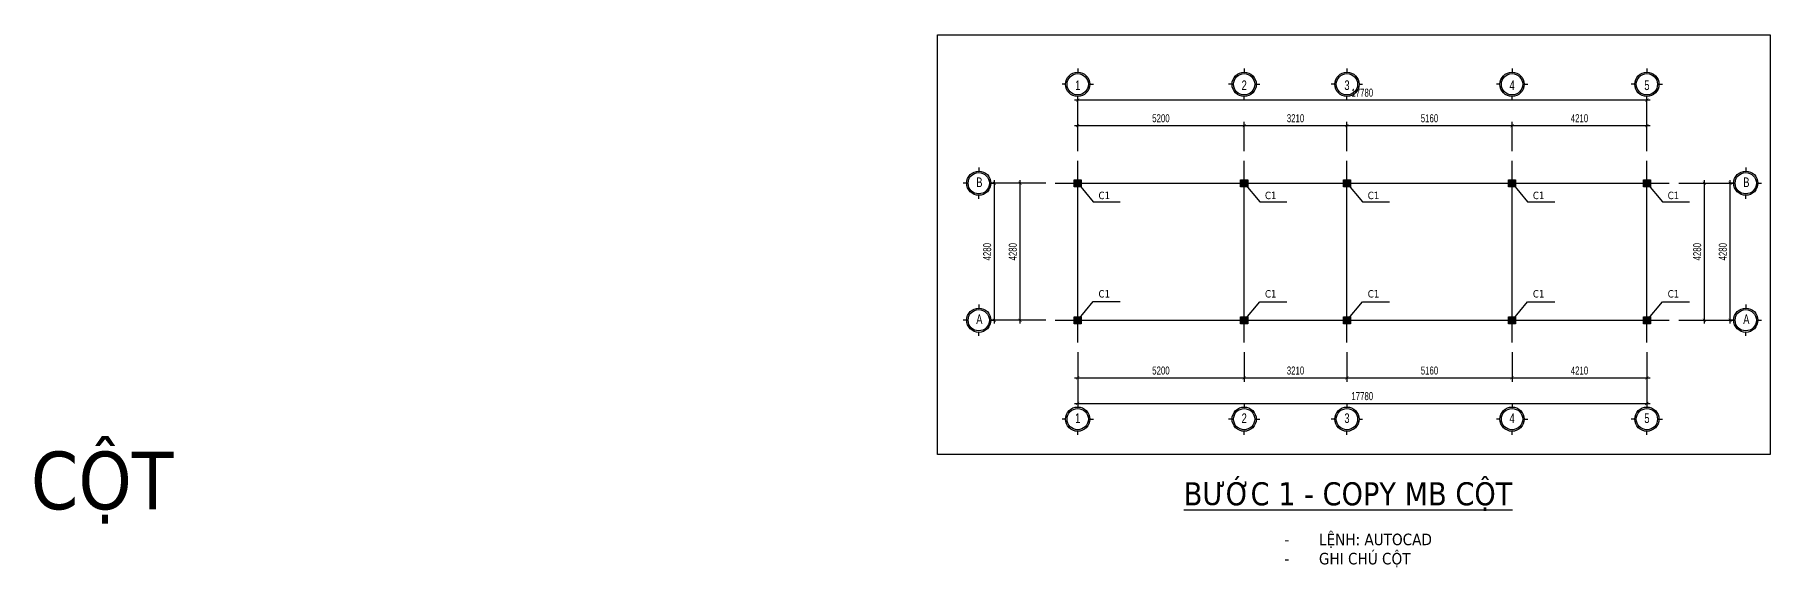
# Model space of a CAD drawing. Header units: inches. Extents: x 442278 to 842836, y -356313 to 59457.
# Drawn here: x 531249 to 585466, y -215713 to -199077 of the extents above; entities that cross this region are included whole.
import ezdxf

# ---------------------------------------------------------------- set-up
doc = ezdxf.new("R2010")
doc.units = ezdxf.units.IN
doc.header["$LTSCALE"] = 250
doc.header["$MEASUREMENT"] = 0
doc.linetypes.add('CENTER', pattern=[50.8, 31.75, -6.35, 6.35, -6.35])
for name, color, linetype in [('LA.BT', 7, 'Continuous'), ('LA.DIM', 251, 'Continuous'), ('LA.KHAC', 252, 'Continuous'), ('LA.TEXT', 60, 'Continuous'), ('LA.TRUC', 251, 'CENTER'), ('XDIT-BT', 7, 'Continuous'), ('XDIT-MANH', 252, 'Continuous')]:
    doc.layers.add(name, color=color, linetype=linetype)
doc.styles.add('AVANTH', font='')
doc.styles.add('S.STEXT', font='arial.ttf', dxfattribs={"width": 0.7})
doc.styles.get('AVANTH').set_extended_font_data('.VnAvantH')
doc.dimstyles.new('S.DIM100', dxfattribs={"dimtxt": 250, "dimasz": 100, "dimexe": 120, "dimexo": 0, "dimgap": 100, "dimtad": 1, "dimdec": 0, "dimzin": 13, "dimdsep": 46, "dimtxsty": 'S.STEXT', "dimblk": 'ARCHTICK', "dimblk1": 'ARCHTICK', "dimcen": 0, "dimdle": 100, "dimclrd": 251, "dimclre": 251, "dimclrt": 60, "dimadec": 0, "dimazin": 0, "dimtfac": 1, "dimtdec": 0, "dimtix": 1, "dimtmove": 2, "dimatfit": 3, "dimfxl": 1, "dimtolj": 1, "dimtzin": 13, "dimarcsym": 0})

# ---------------------------------------------------------------- blocks, each defined once
blk = doc.blocks.new('_ArchTick')
at = {"color": 0, "linetype": 'ByBlock', "const_width": 0.15}
blk.add_lwpolyline([(-0.5, -0.5), (0.5, 0.5)], dxfattribs=at)
blk = doc.blocks.new('*D865')
at = {"layer": 'DEFPOINTS', "color": 0, "transparency": 16777216}
for p in [(562030, -203716), (562830, -203716), (562830, -207996)]:
    blk.add_point(p, dxfattribs=at)
at = {"layer": 'LA.DIM', "color": 251, "lineweight": -2, "transparency": 16777216}
for p, q in [((562830, -203716), (561910, -203716)), ((562030, -208096), (562030, -203616)), ((562830, -207996), (561910, -207996))]:
    blk.add_line(p, q, dxfattribs=at)
at = {"layer": 'LA.DIM', "color": 251, "lineweight": -2, "transparency": 16777216, "xscale": 100, "yscale": 100, "zscale": 100}
for p, rotation in [((562030, -203716), 90), ((562030, -207996), 270)]:
    blk.add_blockref('_ArchTick', p, dxfattribs=dict(at, rotation=rotation))
at = {"layer": 'LA.DIM', "color": 60, "transparency": 16777216, "insert": (561803, -205856), "char_height": 250, "attachment_point": 5, "rotation": 90, "style": 'S.STEXT'}
blk.add_mtext('\\A1;4280', dxfattribs=at)
blk = doc.blocks.new('*D866')
at = {"layer": 'DEFPOINTS', "color": 0, "transparency": 16777216}
for p in [(561230, -203716), (562830, -203716), (562830, -207996)]:
    blk.add_point(p, dxfattribs=at)
at = {"layer": 'LA.DIM', "color": 251, "lineweight": -2, "transparency": 16777216}
for p, q in [((562830, -203716), (561110, -203716)), ((561230, -208096), (561230, -203616)), ((562830, -207996), (561110, -207996))]:
    blk.add_line(p, q, dxfattribs=at)
at = {"layer": 'LA.DIM', "color": 251, "lineweight": -2, "transparency": 16777216, "xscale": 100, "yscale": 100, "zscale": 100}
for p, rotation in [((561230, -203716), 90), ((561230, -207996), 270)]:
    blk.add_blockref('_ArchTick', p, dxfattribs=dict(at, rotation=rotation))
at = {"layer": 'LA.DIM', "color": 60, "transparency": 16777216, "insert": (561003, -205856), "char_height": 250, "attachment_point": 5, "rotation": 90, "style": 'S.STEXT'}
blk.add_mtext('\\A1;4280', dxfattribs=at)
blk = doc.blocks.new('*D867')
at = {"layer": 'DEFPOINTS', "color": 0, "transparency": 16777216}
for p in [(582610, -203716), (583410, -203716), (582610, -207996)]:
    blk.add_point(p, dxfattribs=at)
at = {"layer": 'LA.DIM', "color": 251, "lineweight": -2, "transparency": 16777216}
for p, q in [((582610, -203716), (583530, -203716)), ((583410, -208096), (583410, -203616)), ((582610, -207996), (583530, -207996))]:
    blk.add_line(p, q, dxfattribs=at)
at = {"layer": 'LA.DIM', "color": 251, "lineweight": -2, "transparency": 16777216, "xscale": 100, "yscale": 100, "zscale": 100}
for p, rotation in [((583410, -203716), 90), ((583410, -207996), 270)]:
    blk.add_blockref('_ArchTick', p, dxfattribs=dict(at, rotation=rotation))
at = {"layer": 'LA.DIM', "color": 60, "transparency": 16777216, "insert": (583183, -205856), "char_height": 250, "attachment_point": 5, "rotation": 90, "style": 'S.STEXT'}
blk.add_mtext('\\A1;4280', dxfattribs=at)
blk = doc.blocks.new('*D868')
at = {"layer": 'DEFPOINTS', "color": 0, "transparency": 16777216}
for p in [(582610, -203716), (584210, -203716), (582610, -207996)]:
    blk.add_point(p, dxfattribs=at)
at = {"layer": 'LA.DIM', "color": 251, "lineweight": -2, "transparency": 16777216}
for p, q in [((582610, -203716), (584330, -203716)), ((584210, -208096), (584210, -203616)), ((582610, -207996), (584330, -207996))]:
    blk.add_line(p, q, dxfattribs=at)
at = {"layer": 'LA.DIM', "color": 251, "lineweight": -2, "transparency": 16777216, "xscale": 100, "yscale": 100, "zscale": 100}
for p, rotation in [((584210, -203716), 90), ((584210, -207996), 270)]:
    blk.add_blockref('_ArchTick', p, dxfattribs=dict(at, rotation=rotation))
at = {"layer": 'LA.DIM', "color": 60, "transparency": 16777216, "insert": (583983, -205856), "char_height": 250, "attachment_point": 5, "rotation": 90, "style": 'S.STEXT'}
blk.add_mtext('\\A1;4280', dxfattribs=at)
blk = doc.blocks.new('*D869')
at = {"layer": 'DEFPOINTS', "color": 0, "transparency": 16777216}
for p in [(563830, -208996), (569030, -208996), (569030, -209796)]:
    blk.add_point(p, dxfattribs=at)
at = {"layer": 'LA.DIM', "color": 251, "lineweight": -2, "transparency": 16777216}
for p, q in [((563830, -208996), (563830, -209916)), ((569030, -208996), (569030, -209916)), ((563730, -209796), (569130, -209796))]:
    blk.add_line(p, q, dxfattribs=at)
at = {"layer": 'LA.DIM', "color": 251, "lineweight": -2, "transparency": 16777216, "xscale": 100, "yscale": 100, "zscale": 100, "rotation": 180}
blk.add_blockref('_ArchTick', (563830, -209796), dxfattribs=at)
at = {"layer": 'LA.DIM', "color": 251, "lineweight": -2, "transparency": 16777216, "xscale": 100, "yscale": 100, "zscale": 100}
blk.add_blockref('_ArchTick', (569030, -209796), dxfattribs=at)
at = {"layer": 'LA.DIM', "color": 60, "transparency": 16777216, "insert": (566430, -209568), "char_height": 250, "attachment_point": 5, "style": 'S.STEXT'}
blk.add_mtext('\\A1;5200', dxfattribs=at)
blk = doc.blocks.new('*D870')
at = {"layer": 'DEFPOINTS', "color": 0, "transparency": 16777216}
for p in [(563830, -208996), (581610, -208996), (581610, -210596)]:
    blk.add_point(p, dxfattribs=at)
at = {"layer": 'LA.DIM', "color": 251, "lineweight": -2, "transparency": 16777216}
for p, q in [((563830, -208996), (563830, -210716)), ((581610, -208996), (581610, -210716)), ((563730, -210596), (581710, -210596))]:
    blk.add_line(p, q, dxfattribs=at)
at = {"layer": 'LA.DIM', "color": 251, "lineweight": -2, "transparency": 16777216, "xscale": 100, "yscale": 100, "zscale": 100, "rotation": 180}
blk.add_blockref('_ArchTick', (563830, -210596), dxfattribs=at)
at = {"layer": 'LA.DIM', "color": 251, "lineweight": -2, "transparency": 16777216, "xscale": 100, "yscale": 100, "zscale": 100}
blk.add_blockref('_ArchTick', (581610, -210596), dxfattribs=at)
at = {"layer": 'LA.DIM', "color": 60, "transparency": 16777216, "insert": (572720, -210368), "char_height": 250, "attachment_point": 5, "style": 'S.STEXT'}
blk.add_mtext('\\A1;17780', dxfattribs=at)
blk = doc.blocks.new('*D871')
at = {"layer": 'DEFPOINTS', "color": 0, "transparency": 16777216}
for p in [(569030, -201916), (563830, -202716), (569030, -202716)]:
    blk.add_point(p, dxfattribs=at)
at = {"layer": 'LA.DIM', "color": 251, "lineweight": -2, "transparency": 16777216}
for p, q in [((563730, -201916), (569130, -201916)), ((563830, -202716), (563830, -201796)), ((569030, -202716), (569030, -201796))]:
    blk.add_line(p, q, dxfattribs=at)
at = {"layer": 'LA.DIM', "color": 251, "lineweight": -2, "transparency": 16777216, "xscale": 100, "yscale": 100, "zscale": 100, "rotation": 180}
blk.add_blockref('_ArchTick', (563830, -201916), dxfattribs=at)
at = {"layer": 'LA.DIM', "color": 251, "lineweight": -2, "transparency": 16777216, "xscale": 100, "yscale": 100, "zscale": 100}
blk.add_blockref('_ArchTick', (569030, -201916), dxfattribs=at)
at = {"layer": 'LA.DIM', "color": 60, "transparency": 16777216, "insert": (566430, -201688), "char_height": 250, "attachment_point": 5, "style": 'S.STEXT'}
blk.add_mtext('\\A1;5200', dxfattribs=at)
blk = doc.blocks.new('*D872')
at = {"layer": 'DEFPOINTS', "color": 0, "transparency": 16777216}
for p in [(581610, -201116), (563830, -202716), (581610, -202716)]:
    blk.add_point(p, dxfattribs=at)
at = {"layer": 'LA.DIM', "color": 251, "lineweight": -2, "transparency": 16777216}
for p, q in [((563730, -201116), (581710, -201116)), ((563830, -202716), (563830, -200996)), ((581610, -202716), (581610, -200996))]:
    blk.add_line(p, q, dxfattribs=at)
at = {"layer": 'LA.DIM', "color": 251, "lineweight": -2, "transparency": 16777216, "xscale": 100, "yscale": 100, "zscale": 100, "rotation": 180}
blk.add_blockref('_ArchTick', (563830, -201116), dxfattribs=at)
at = {"layer": 'LA.DIM', "color": 251, "lineweight": -2, "transparency": 16777216, "xscale": 100, "yscale": 100, "zscale": 100}
blk.add_blockref('_ArchTick', (581610, -201116), dxfattribs=at)
at = {"layer": 'LA.DIM', "color": 60, "transparency": 16777216, "insert": (572720, -200888), "char_height": 250, "attachment_point": 5, "style": 'S.STEXT'}
blk.add_mtext('\\A1;17780', dxfattribs=at)
blk = doc.blocks.new('*D873')
at = {"layer": 'DEFPOINTS', "color": 0, "transparency": 16777216}
for p in [(569030, -208996), (572240, -208996), (572240, -209796)]:
    blk.add_point(p, dxfattribs=at)
at = {"layer": 'LA.DIM', "color": 251, "lineweight": -2, "transparency": 16777216}
for p, q in [((569030, -208996), (569030, -209916)), ((572240, -208996), (572240, -209916)), ((568930, -209796), (572340, -209796))]:
    blk.add_line(p, q, dxfattribs=at)
at = {"layer": 'LA.DIM', "color": 251, "lineweight": -2, "transparency": 16777216, "xscale": 100, "yscale": 100, "zscale": 100, "rotation": 180}
blk.add_blockref('_ArchTick', (569030, -209796), dxfattribs=at)
at = {"layer": 'LA.DIM', "color": 251, "lineweight": -2, "transparency": 16777216, "xscale": 100, "yscale": 100, "zscale": 100}
blk.add_blockref('_ArchTick', (572240, -209796), dxfattribs=at)
at = {"layer": 'LA.DIM', "color": 60, "transparency": 16777216, "insert": (570635, -209568), "char_height": 250, "attachment_point": 5, "style": 'S.STEXT'}
blk.add_mtext('\\A1;3210', dxfattribs=at)
blk = doc.blocks.new('*D874')
at = {"layer": 'DEFPOINTS', "color": 0, "transparency": 16777216}
for p in [(563830, -208996), (581610, -208996), (581610, -210596)]:
    blk.add_point(p, dxfattribs=at)
at = {"layer": 'LA.DIM', "color": 251, "lineweight": -2, "transparency": 16777216}
for p, q in [((563830, -208996), (563830, -210716)), ((581610, -208996), (581610, -210716)), ((563730, -210596), (581710, -210596))]:
    blk.add_line(p, q, dxfattribs=at)
at = {"layer": 'LA.DIM', "color": 251, "lineweight": -2, "transparency": 16777216, "xscale": 100, "yscale": 100, "zscale": 100, "rotation": 180}
blk.add_blockref('_ArchTick', (563830, -210596), dxfattribs=at)
at = {"layer": 'LA.DIM', "color": 251, "lineweight": -2, "transparency": 16777216, "xscale": 100, "yscale": 100, "zscale": 100}
blk.add_blockref('_ArchTick', (581610, -210596), dxfattribs=at)
at = {"layer": 'LA.DIM', "color": 60, "transparency": 16777216, "insert": (572720, -210368), "char_height": 250, "attachment_point": 5, "style": 'S.STEXT'}
blk.add_mtext('\\A1;17780', dxfattribs=at)
blk = doc.blocks.new('*D875')
at = {"layer": 'DEFPOINTS', "color": 0, "transparency": 16777216}
for p in [(572240, -201916), (569030, -202716), (572240, -202716)]:
    blk.add_point(p, dxfattribs=at)
at = {"layer": 'LA.DIM', "color": 251, "lineweight": -2, "transparency": 16777216}
for p, q in [((568930, -201916), (572340, -201916)), ((569030, -202716), (569030, -201796)), ((572240, -202716), (572240, -201796))]:
    blk.add_line(p, q, dxfattribs=at)
at = {"layer": 'LA.DIM', "color": 251, "lineweight": -2, "transparency": 16777216, "xscale": 100, "yscale": 100, "zscale": 100, "rotation": 180}
blk.add_blockref('_ArchTick', (569030, -201916), dxfattribs=at)
at = {"layer": 'LA.DIM', "color": 251, "lineweight": -2, "transparency": 16777216, "xscale": 100, "yscale": 100, "zscale": 100}
blk.add_blockref('_ArchTick', (572240, -201916), dxfattribs=at)
at = {"layer": 'LA.DIM', "color": 60, "transparency": 16777216, "insert": (570635, -201688), "char_height": 250, "attachment_point": 5, "style": 'S.STEXT'}
blk.add_mtext('\\A1;3210', dxfattribs=at)
blk = doc.blocks.new('*D876')
at = {"layer": 'DEFPOINTS', "color": 0, "transparency": 16777216}
for p in [(581610, -201116), (563830, -202716), (581610, -202716)]:
    blk.add_point(p, dxfattribs=at)
at = {"layer": 'LA.DIM', "color": 251, "lineweight": -2, "transparency": 16777216}
for p, q in [((563730, -201116), (581710, -201116)), ((563830, -202716), (563830, -200996)), ((581610, -202716), (581610, -200996))]:
    blk.add_line(p, q, dxfattribs=at)
at = {"layer": 'LA.DIM', "color": 251, "lineweight": -2, "transparency": 16777216, "xscale": 100, "yscale": 100, "zscale": 100, "rotation": 180}
blk.add_blockref('_ArchTick', (563830, -201116), dxfattribs=at)
at = {"layer": 'LA.DIM', "color": 251, "lineweight": -2, "transparency": 16777216, "xscale": 100, "yscale": 100, "zscale": 100}
blk.add_blockref('_ArchTick', (581610, -201116), dxfattribs=at)
at = {"layer": 'LA.DIM', "color": 60, "transparency": 16777216, "insert": (572720, -200888), "char_height": 250, "attachment_point": 5, "style": 'S.STEXT'}
blk.add_mtext('\\A1;17780', dxfattribs=at)
blk = doc.blocks.new('*D877')
at = {"layer": 'DEFPOINTS', "color": 0, "transparency": 16777216}
for p in [(572240, -208996), (577400, -208996), (577400, -209796)]:
    blk.add_point(p, dxfattribs=at)
at = {"layer": 'LA.DIM', "color": 251, "lineweight": -2, "transparency": 16777216}
for p, q in [((572240, -208996), (572240, -209916)), ((577400, -208996), (577400, -209916)), ((572140, -209796), (577500, -209796))]:
    blk.add_line(p, q, dxfattribs=at)
at = {"layer": 'LA.DIM', "color": 251, "lineweight": -2, "transparency": 16777216, "xscale": 100, "yscale": 100, "zscale": 100, "rotation": 180}
blk.add_blockref('_ArchTick', (572240, -209796), dxfattribs=at)
at = {"layer": 'LA.DIM', "color": 251, "lineweight": -2, "transparency": 16777216, "xscale": 100, "yscale": 100, "zscale": 100}
blk.add_blockref('_ArchTick', (577400, -209796), dxfattribs=at)
at = {"layer": 'LA.DIM', "color": 60, "transparency": 16777216, "insert": (574820, -209568), "char_height": 250, "attachment_point": 5, "style": 'S.STEXT'}
blk.add_mtext('\\A1;5160', dxfattribs=at)
blk = doc.blocks.new('*D878')
at = {"layer": 'DEFPOINTS', "color": 0, "transparency": 16777216}
for p in [(563830, -208996), (581610, -208996), (581610, -210596)]:
    blk.add_point(p, dxfattribs=at)
at = {"layer": 'LA.DIM', "color": 251, "lineweight": -2, "transparency": 16777216}
for p, q in [((563830, -208996), (563830, -210716)), ((581610, -208996), (581610, -210716)), ((563730, -210596), (581710, -210596))]:
    blk.add_line(p, q, dxfattribs=at)
at = {"layer": 'LA.DIM', "color": 251, "lineweight": -2, "transparency": 16777216, "xscale": 100, "yscale": 100, "zscale": 100, "rotation": 180}
blk.add_blockref('_ArchTick', (563830, -210596), dxfattribs=at)
at = {"layer": 'LA.DIM', "color": 251, "lineweight": -2, "transparency": 16777216, "xscale": 100, "yscale": 100, "zscale": 100}
blk.add_blockref('_ArchTick', (581610, -210596), dxfattribs=at)
at = {"layer": 'LA.DIM', "color": 60, "transparency": 16777216, "insert": (572720, -210368), "char_height": 250, "attachment_point": 5, "style": 'S.STEXT'}
blk.add_mtext('\\A1;17780', dxfattribs=at)
blk = doc.blocks.new('*D879')
at = {"layer": 'DEFPOINTS', "color": 0, "transparency": 16777216}
for p in [(577400, -201916), (572240, -202716), (577400, -202716)]:
    blk.add_point(p, dxfattribs=at)
at = {"layer": 'LA.DIM', "color": 251, "lineweight": -2, "transparency": 16777216}
for p, q in [((572140, -201916), (577500, -201916)), ((572240, -202716), (572240, -201796)), ((577400, -202716), (577400, -201796))]:
    blk.add_line(p, q, dxfattribs=at)
at = {"layer": 'LA.DIM', "color": 251, "lineweight": -2, "transparency": 16777216, "xscale": 100, "yscale": 100, "zscale": 100, "rotation": 180}
blk.add_blockref('_ArchTick', (572240, -201916), dxfattribs=at)
at = {"layer": 'LA.DIM', "color": 251, "lineweight": -2, "transparency": 16777216, "xscale": 100, "yscale": 100, "zscale": 100}
blk.add_blockref('_ArchTick', (577400, -201916), dxfattribs=at)
at = {"layer": 'LA.DIM', "color": 60, "transparency": 16777216, "insert": (574820, -201688), "char_height": 250, "attachment_point": 5, "style": 'S.STEXT'}
blk.add_mtext('\\A1;5160', dxfattribs=at)
blk = doc.blocks.new('*D880')
at = {"layer": 'DEFPOINTS', "color": 0, "transparency": 16777216}
for p in [(581610, -201116), (563830, -202716), (581610, -202716)]:
    blk.add_point(p, dxfattribs=at)
at = {"layer": 'LA.DIM', "color": 251, "lineweight": -2, "transparency": 16777216}
for p, q in [((563730, -201116), (581710, -201116)), ((563830, -202716), (563830, -200996)), ((581610, -202716), (581610, -200996))]:
    blk.add_line(p, q, dxfattribs=at)
at = {"layer": 'LA.DIM', "color": 251, "lineweight": -2, "transparency": 16777216, "xscale": 100, "yscale": 100, "zscale": 100, "rotation": 180}
blk.add_blockref('_ArchTick', (563830, -201116), dxfattribs=at)
at = {"layer": 'LA.DIM', "color": 251, "lineweight": -2, "transparency": 16777216, "xscale": 100, "yscale": 100, "zscale": 100}
blk.add_blockref('_ArchTick', (581610, -201116), dxfattribs=at)
at = {"layer": 'LA.DIM', "color": 60, "transparency": 16777216, "insert": (572720, -200888), "char_height": 250, "attachment_point": 5, "style": 'S.STEXT'}
blk.add_mtext('\\A1;17780', dxfattribs=at)
blk = doc.blocks.new('*D881')
at = {"layer": 'DEFPOINTS', "color": 0, "transparency": 16777216}
for p in [(577400, -208996), (581610, -208996), (581610, -209796)]:
    blk.add_point(p, dxfattribs=at)
at = {"layer": 'LA.DIM', "color": 251, "lineweight": -2, "transparency": 16777216}
for p, q in [((577400, -208996), (577400, -209916)), ((581610, -208996), (581610, -209916)), ((577300, -209796), (581710, -209796))]:
    blk.add_line(p, q, dxfattribs=at)
at = {"layer": 'LA.DIM', "color": 251, "lineweight": -2, "transparency": 16777216, "xscale": 100, "yscale": 100, "zscale": 100, "rotation": 180}
blk.add_blockref('_ArchTick', (577400, -209796), dxfattribs=at)
at = {"layer": 'LA.DIM', "color": 251, "lineweight": -2, "transparency": 16777216, "xscale": 100, "yscale": 100, "zscale": 100}
blk.add_blockref('_ArchTick', (581610, -209796), dxfattribs=at)
at = {"layer": 'LA.DIM', "color": 60, "transparency": 16777216, "insert": (579505, -209568), "char_height": 250, "attachment_point": 5, "style": 'S.STEXT'}
blk.add_mtext('\\A1;4210', dxfattribs=at)
blk = doc.blocks.new('*D882')
at = {"layer": 'DEFPOINTS', "color": 0, "transparency": 16777216}
for p in [(563830, -208996), (581610, -208996), (581610, -210596)]:
    blk.add_point(p, dxfattribs=at)
at = {"layer": 'LA.DIM', "color": 251, "lineweight": -2, "transparency": 16777216}
for p, q in [((563830, -208996), (563830, -210716)), ((581610, -208996), (581610, -210716)), ((563730, -210596), (581710, -210596))]:
    blk.add_line(p, q, dxfattribs=at)
at = {"layer": 'LA.DIM', "color": 251, "lineweight": -2, "transparency": 16777216, "xscale": 100, "yscale": 100, "zscale": 100, "rotation": 180}
blk.add_blockref('_ArchTick', (563830, -210596), dxfattribs=at)
at = {"layer": 'LA.DIM', "color": 251, "lineweight": -2, "transparency": 16777216, "xscale": 100, "yscale": 100, "zscale": 100}
blk.add_blockref('_ArchTick', (581610, -210596), dxfattribs=at)
at = {"layer": 'LA.DIM', "color": 60, "transparency": 16777216, "insert": (572720, -210368), "char_height": 250, "attachment_point": 5, "style": 'S.STEXT'}
blk.add_mtext('\\A1;17780', dxfattribs=at)
blk = doc.blocks.new('*D883')
at = {"layer": 'DEFPOINTS', "color": 0, "transparency": 16777216}
for p in [(581610, -201916), (577400, -202716), (581610, -202716)]:
    blk.add_point(p, dxfattribs=at)
at = {"layer": 'LA.DIM', "color": 251, "lineweight": -2, "transparency": 16777216}
for p, q in [((577300, -201916), (581710, -201916)), ((577400, -202716), (577400, -201796)), ((581610, -202716), (581610, -201796))]:
    blk.add_line(p, q, dxfattribs=at)
at = {"layer": 'LA.DIM', "color": 251, "lineweight": -2, "transparency": 16777216, "xscale": 100, "yscale": 100, "zscale": 100, "rotation": 180}
blk.add_blockref('_ArchTick', (577400, -201916), dxfattribs=at)
at = {"layer": 'LA.DIM', "color": 251, "lineweight": -2, "transparency": 16777216, "xscale": 100, "yscale": 100, "zscale": 100}
blk.add_blockref('_ArchTick', (581610, -201916), dxfattribs=at)
at = {"layer": 'LA.DIM', "color": 60, "transparency": 16777216, "insert": (579505, -201688), "char_height": 250, "attachment_point": 5, "style": 'S.STEXT'}
blk.add_mtext('\\A1;4210', dxfattribs=at)
blk = doc.blocks.new('*D884')
at = {"layer": 'DEFPOINTS', "color": 0, "transparency": 16777216}
for p in [(581610, -201116), (563830, -202716), (581610, -202716)]:
    blk.add_point(p, dxfattribs=at)
at = {"layer": 'LA.DIM', "color": 251, "lineweight": -2, "transparency": 16777216}
for p, q in [((563730, -201116), (581710, -201116)), ((563830, -202716), (563830, -200996)), ((581610, -202716), (581610, -200996))]:
    blk.add_line(p, q, dxfattribs=at)
at = {"layer": 'LA.DIM', "color": 251, "lineweight": -2, "transparency": 16777216, "xscale": 100, "yscale": 100, "zscale": 100, "rotation": 180}
blk.add_blockref('_ArchTick', (563830, -201116), dxfattribs=at)
at = {"layer": 'LA.DIM', "color": 251, "lineweight": -2, "transparency": 16777216, "xscale": 100, "yscale": 100, "zscale": 100}
blk.add_blockref('_ArchTick', (581610, -201116), dxfattribs=at)
at = {"layer": 'LA.DIM', "color": 60, "transparency": 16777216, "insert": (572720, -200888), "char_height": 250, "attachment_point": 5, "style": 'S.STEXT'}
blk.add_mtext('\\A1;17780', dxfattribs=at)

msp = doc.modelspace()

# ---------------------------------------------------------------- hatches: boundary and pattern name
at = {"layer": 'LA.KHAC'}
for points in [[(563720.64, -203825.53), (563720.64, -203605.53), (563940.64, -203605.53), (563940.64, -203825.53)], [(568920.64, -203825.53), (568920.64, -203605.53), (569140.64, -203605.53), (569140.64, -203825.53)], [(572130.64, -203825.53), (572130.64, -203605.53), (572350.64, -203605.53), (572350.64, -203825.53)], [(577290.64, -203825.53), (577290.64, -203605.53), (577510.64, -203605.53), (577510.64, -203825.53)], [(581500.64, -203825.53), (581500.64, -203605.53), (581720.64, -203605.53), (581720.64, -203825.53)], [(563720.64, -208105.53), (563720.64, -207885.53), (563940.64, -207885.53), (563940.64, -208105.53)], [(568920.64, -208105.53), (568920.64, -207885.53), (569140.64, -207885.53), (569140.64, -208105.53)], [(572130.64, -208105.53), (572130.64, -207885.53), (572350.64, -207885.53), (572350.64, -208105.53)], [(577290.64, -208105.53), (577290.64, -207885.53), (577510.64, -207885.53), (577510.64, -208105.53)], [(581500.64, -208105.53), (581500.64, -207885.53), (581720.64, -207885.53), (581720.64, -208105.53)]]:
    msp.add_hatch(color=256, dxfattribs=at).paths.add_polyline_path(points, flags=16)

# ---------------------------------------------------------------- linework, layer by layer
at = {"layer": 'LA.BT'}
for points in [[(563720.64, -203825.53), (563720.64, -203605.53), (563940.64, -203605.53), (563940.64, -203825.53)], [(568920.64, -203825.53), (568920.64, -203605.53), (569140.64, -203605.53), (569140.64, -203825.53)], [(572130.64, -203825.53), (572130.64, -203605.53), (572350.64, -203605.53), (572350.64, -203825.53)], [(577290.64, -203825.53), (577290.64, -203605.53), (577510.64, -203605.53), (577510.64, -203825.53)], [(581500.64, -203825.53), (581500.64, -203605.53), (581720.64, -203605.53), (581720.64, -203825.53)], [(563720.64, -208105.53), (563720.64, -207885.53), (563940.64, -207885.53), (563940.64, -208105.53)], [(568920.64, -208105.53), (568920.64, -207885.53), (569140.64, -207885.53), (569140.64, -208105.53)], [(572130.64, -208105.53), (572130.64, -207885.53), (572350.64, -207885.53), (572350.64, -208105.53)], [(577290.64, -208105.53), (577290.64, -207885.53), (577510.64, -207885.53), (577510.64, -208105.53)], [(581500.64, -208105.53), (581500.64, -207885.53), (581720.64, -207885.53), (581720.64, -208105.53)]]:
    msp.add_lwpolyline(points, close=True, dxfattribs=at)
at = {"layer": 'LA.TRUC', "ltscale": 30}
for p, q in [((563830.3, -208695.53), (563830.3, -203015.53)), ((569030.3, -208695.53), (569030.3, -203015.53)), ((572240.3, -208695.53), (572240.3, -203015.53)), ((577400.3, -208695.53), (577400.3, -203015.53)), ((581610.3, -208695.53), (581610.3, -203015.53)), ((563130.3, -203715.53), (582310.3, -203715.53)), ((563130.3, -207995.53), (582310.3, -207995.53))]:
    msp.add_line(p, q, dxfattribs=at)
at = {"layer": 'XDIT-BT', "linetype": 'Continuous'}
for centre in [(563830.3, -200625.75), (569030.3, -200625.75), (572240.3, -200625.75), (577400.3, -200625.75), (581610.3, -200625.75), (560740.53, -203715.53), (584700.53, -203715.53), (560740.53, -207995.53), (584700.53, -207995.53), (563830.3, -211085.75), (569030.3, -211085.75), (572240.3, -211085.75), (577400.3, -211085.75), (581610.3, -211085.75)]:
    msp.add_circle(centre, 332.64, dxfattribs=at)
at = {"layer": 'XDIT-MANH', "linetype": 'Continuous'}
for p, q in [((563830.3, -200135.53), (563830.3, -200247.47)), ((569030.3, -200135.53), (569030.3, -200247.47)), ((572240.3, -200135.53), (572240.3, -200247.47)), ((577400.3, -200135.53), (577400.3, -200247.47)), ((581610.3, -200135.53), (581610.3, -200247.47)), ((563452.03, -200625.75), (563340.08, -200625.75)), ((563830.3, -201115.97), (563830.3, -201004.03)), ((564208.58, -200625.75), (564320.53, -200625.75)), ((568652.03, -200625.75), (568540.08, -200625.75)), ((569030.3, -201115.97), (569030.3, -201004.03)), ((569408.58, -200625.75), (569520.53, -200625.75)), ((571862.03, -200625.75), (571750.08, -200625.75)), ((572240.3, -201115.97), (572240.3, -201004.03)), ((572618.58, -200625.75), (572730.53, -200625.75)), ((577022.03, -200625.75), (576910.08, -200625.75)), ((577400.3, -201115.97), (577400.3, -201004.03)), ((577778.58, -200625.75), (577890.53, -200625.75)), ((581232.03, -200625.75), (581120.08, -200625.75)), ((581610.3, -201115.97), (581610.3, -201004.03)), ((581988.58, -200625.75), (582100.53, -200625.75)), ((560740.53, -203225.31), (560740.53, -203337.25)), ((584700.53, -203225.31), (584700.53, -203337.25)), ((560362.25, -203715.53), (560250.3, -203715.53)), ((561118.8, -203715.53), (561230.75, -203715.53)), ((584322.25, -203715.53), (584210.3, -203715.53)), ((585078.8, -203715.53), (585190.75, -203715.53)), ((560740.53, -204205.75), (560740.53, -204093.81)), ((584700.53, -204205.75), (584700.53, -204093.81)), ((560740.53, -207505.31), (560740.53, -207617.25)), ((584700.53, -207505.31), (584700.53, -207617.25)), ((560362.25, -207995.53), (560250.3, -207995.53)), ((561118.8, -207995.53), (561230.75, -207995.53)), ((584322.25, -207995.53), (584210.3, -207995.53)), ((585078.8, -207995.53), (585190.75, -207995.53)), ((560740.53, -208485.75), (560740.53, -208373.81)), ((584700.53, -208485.75), (584700.53, -208373.81)), ((563830.3, -210595.53), (563830.3, -210707.47)), ((569030.3, -210595.53), (569030.3, -210707.47)), ((572240.3, -210595.53), (572240.3, -210707.47)), ((577400.3, -210595.53), (577400.3, -210707.47)), ((581610.3, -210595.53), (581610.3, -210707.47)), ((563452.03, -211085.75), (563340.08, -211085.75)), ((564208.58, -211085.75), (564320.53, -211085.75)), ((568652.03, -211085.75), (568540.08, -211085.75)), ((569408.58, -211085.75), (569520.53, -211085.75)), ((571862.03, -211085.75), (571750.08, -211085.75)), ((572618.58, -211085.75), (572730.53, -211085.75)), ((577022.03, -211085.75), (576910.08, -211085.75)), ((577778.58, -211085.75), (577890.53, -211085.75)), ((581232.03, -211085.75), (581120.08, -211085.75)), ((581988.58, -211085.75), (582100.53, -211085.75)), ((563830.3, -211575.97), (563830.3, -211464.03)), ((569030.3, -211575.97), (569030.3, -211464.03)), ((572240.3, -211575.97), (572240.3, -211464.03)), ((577400.3, -211575.97), (577400.3, -211464.03)), ((581610.3, -211575.97), (581610.3, -211464.03))]:
    msp.add_line(p, q, dxfattribs=at)
at = {"layer": 'XDIT-MANH'}
msp.add_lwpolyline([(559449.5, -199076.94), (585465.85, -199076.94), (585465.85, -212195.14), (559449.5, -212195.14)], close=True, dxfattribs=at)
for points in [[(563830.64, -203715.53), (564315.82, -204302.38), (565161.45, -204302.38)], [(569030.64, -203715.53), (569515.82, -204302.38), (570361.45, -204302.38)], [(572240.64, -203715.53), (572725.82, -204302.38), (573571.45, -204302.38)], [(577400.64, -203715.53), (577885.82, -204302.38), (578731.45, -204302.38)], [(581610.64, -203715.53), (582095.82, -204302.38), (582941.45, -204302.38)], [(563830.64, -207995.53), (564315.82, -207408.67), (565161.45, -207408.67)], [(569030.64, -208007.49), (569515.82, -207420.64), (570361.45, -207420.64)], [(572240.64, -208007.49), (572725.82, -207420.64), (573571.45, -207420.64)], [(577400.64, -208007.49), (577885.82, -207420.64), (578731.45, -207420.64)], [(581610.64, -208007.49), (582095.82, -207420.64), (582941.45, -207420.64)]]:
    msp.add_lwpolyline(points, dxfattribs=at)
at = {"layer": 'XDIT-MANH', "linetype": 'Continuous'}
for centre in [(563830.3, -200625.75), (569030.3, -200625.75), (572240.3, -200625.75), (577400.3, -200625.75), (581610.3, -200625.75), (560740.53, -203715.53), (584700.53, -203715.53), (560740.53, -207995.53), (584700.53, -207995.53), (563830.3, -211085.75), (569030.3, -211085.75), (572240.3, -211085.75), (577400.3, -211085.75), (581610.3, -211085.75)]:
    msp.add_circle(centre, 378.28, dxfattribs=at)

# ---------------------------------------------------------------- texts
at = {"layer": 'LA.TEXT', "style": 'S.STEXT', "width": 0.7}
for s, p in [('1', (563750.3, -200805.53)), ('2', (568950.3, -200805.53)), ('3', (572160.3, -200805.53)), ('4', (577320.3, -200805.53)), ('5', (581530.3, -200805.53)), ('B', (560660.3, -203835.53)), ('B', (584620.3, -203835.53)), ('A', (560660.3, -208115.53)), ('A', (584620.3, -208115.53)), ('2', (568950.3, -211205.53)), ('3', (572160.3, -211205.53)), ('1', (563750.3, -211205.53)), ('4', (577320.3, -211205.53)), ('5', (581530.3, -211205.53))]:
    msp.add_text(s, height=300, dxfattribs=at).set_placement(p)
at = {"layer": 'LA.TEXT', "style": 'AVANTH'}
for s, insert, char_height, width, attachment_point in [('{\\fTahoma|b0|i0|c0|p34;C1}', (564479.56, -204217.21), 230.4, 9065.0469, 7), ('{\\fTahoma|b0|i0|c0|p34;C1}', (569679.56, -204217.21), 230.4, 9065.0469, 7), ('{\\fTahoma|b0|i0|c0|p34;C1}', (572889.56, -204217.21), 230.4, 9065.0469, 7), ('{\\fTahoma|b0|i0|c0|p34;C1}', (578049.56, -204217.21), 230.4, 9065.0469, 7), ('{\\fTahoma|b0|i0|c0|p34;C1}', (582259.56, -204217.21), 230.4, 9065.0469, 7), ('{\\fTahoma|b0|i0|c0|p34;C1}', (564479.56, -207055.66), 230.4, 9065.0469, 1), ('{\\fTahoma|b0|i0|c0|p34;C1}', (569679.56, -207055.66), 230.4, 9065.0469, 1), ('{\\fTahoma|b0|i0|c0|p34;C1}', (572889.56, -207055.66), 230.4, 9065.0469, 1), ('{\\fTahoma|b0|i0|c0|p34;C1}', (578049.56, -207055.66), 230.4, 9065.0469, 1), ('{\\fTahoma|b0|i0|c0|p34;C1}', (582259.56, -207055.66), 230.4, 9065.0469, 1), ('{\\fTahoma|b0|i0|c0|p34;CỘT}', (531129.6, -214351.21), 1800, 70820.6792, 7), ('{\\fTahoma|b0|i0|c0|p34;\\LBƯỚC 1 - COPY MB CỘT}', (567143.24, -213957.85), 720, 28328.2717, 7), ('\\pi-1080,l1440,t1440;{\\fTahoma|b0|i0|c0|p34;-^ILỆNH: AUTOCAD\\P-^IGHI CHÚ CỘT}', (569926.96, -215713.13), 360, 14164.1358, 7)]:
    msp.add_mtext(s, dxfattribs=dict(at, insert=insert, char_height=char_height, width=width, attachment_point=attachment_point))

# ---------------------------------------------------------------- dimensions: what is measured, and where the dimension line sits
at = {"layer": 'LA.DIM'}
for base, p1, p2, picture, middle in [((581610.3, -201115.53), (563830.3, -202715.53), (581610.3, -202715.53), '*D872', (572720.3, -200887.88)), ((581610.3, -201115.53), (563830.3, -202715.53), (581610.3, -202715.53), '*D876', (572720.3, -200887.88)), ((581610.3, -201115.53), (563830.3, -202715.53), (581610.3, -202715.53), '*D880', (572720.3, -200887.88)), ((581610.3, -201115.53), (563830.3, -202715.53), (581610.3, -202715.53), '*D884', (572720.3, -200887.88)), ((569030.3, -201915.53), (563830.3, -202715.53), (569030.3, -202715.53), '*D871', (566430.3, -201687.88)), ((572240.3, -201915.53), (569030.3, -202715.53), (572240.3, -202715.53), '*D875', (570635.3, -201687.8)), ((577400.3, -201915.53), (572240.3, -202715.53), (577400.3, -202715.53), '*D879', (574820.3, -201687.88)), ((581610.3, -201915.53), (577400.3, -202715.53), (581610.3, -202715.53), '*D883', (579505.3, -201687.88)), ((569030.3, -209795.53), (563830.3, -208995.53), (569030.3, -208995.53), '*D869', (566430.3, -209567.88)), ((581610.3, -210595.53), (563830.3, -208995.53), (581610.3, -208995.53), '*D870', (572720.3, -210367.88)), ((581610.3, -210595.53), (563830.3, -208995.53), (581610.3, -208995.53), '*D874', (572720.3, -210367.88)), ((581610.3, -210595.53), (563830.3, -208995.53), (581610.3, -208995.53), '*D878', (572720.3, -210367.88)), ((581610.3, -210595.53), (563830.3, -208995.53), (581610.3, -208995.53), '*D882', (572720.3, -210367.88)), ((572240.3, -209795.53), (569030.3, -208995.53), (572240.3, -208995.53), '*D873', (570635.3, -209567.8)), ((577400.3, -209795.53), (572240.3, -208995.53), (577400.3, -208995.53), '*D877', (574820.3, -209567.88)), ((581610.3, -209795.53), (577400.3, -208995.53), (581610.3, -208995.53), '*D881', (579505.3, -209567.88))]:
    dim = msp.add_linear_dim(base=base, p1=p1, p2=p2, dimstyle='S.DIM100', dxfattribs=at)
    dim.commit()
    dim.dimension.update_dxf_attribs({"geometry": picture, "text_midpoint": middle})
for base, p1, p2, picture, middle in [((561230.3, -203715.53), (562830.3, -207995.53), (562830.3, -203715.53), '*D866', (561002.66, -205855.53)), ((562030.3, -203715.53), (562830.3, -207995.53), (562830.3, -203715.53), '*D865', (561802.66, -205855.53)), ((583410.3, -203715.53), (582610.3, -207995.53), (582610.3, -203715.53), '*D867', (583182.66, -205855.53)), ((584210.3, -203715.53), (582610.3, -207995.53), (582610.3, -203715.53), '*D868', (583982.66, -205855.53))]:
    dim = msp.add_linear_dim(base=base, p1=p1, p2=p2, angle=90, dimstyle='S.DIM100', dxfattribs=at)
    dim.commit()
    dim.dimension.update_dxf_attribs({"geometry": picture, "text_midpoint": middle})

doc.saveas('drawing.dxf')
